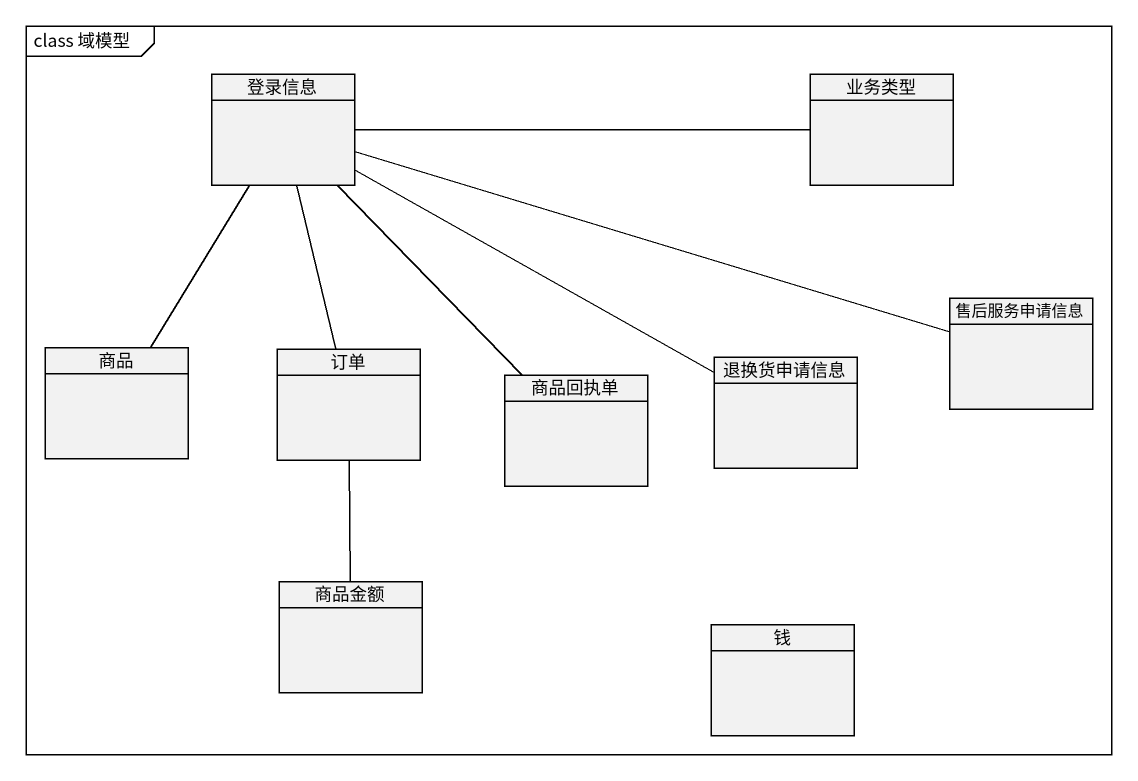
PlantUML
@startuml
mainframe class 域模型
hide circle
hide empty members
class 登录信息
class 业务类型
class 商品
class 订单
class 退换货申请信息
class 售后服务申请信息
class 商品回执单
class 商品金额
class 钱
登录信息 -right- 业务类型
登录信息 -- 商品
登录信息 -- 订单
登录信息 -right- 退换货申请信息
登录信息 -right- 售后服务申请信息
登录信息 -- 商品回执单
订单 -- 商品金额
@enduml
